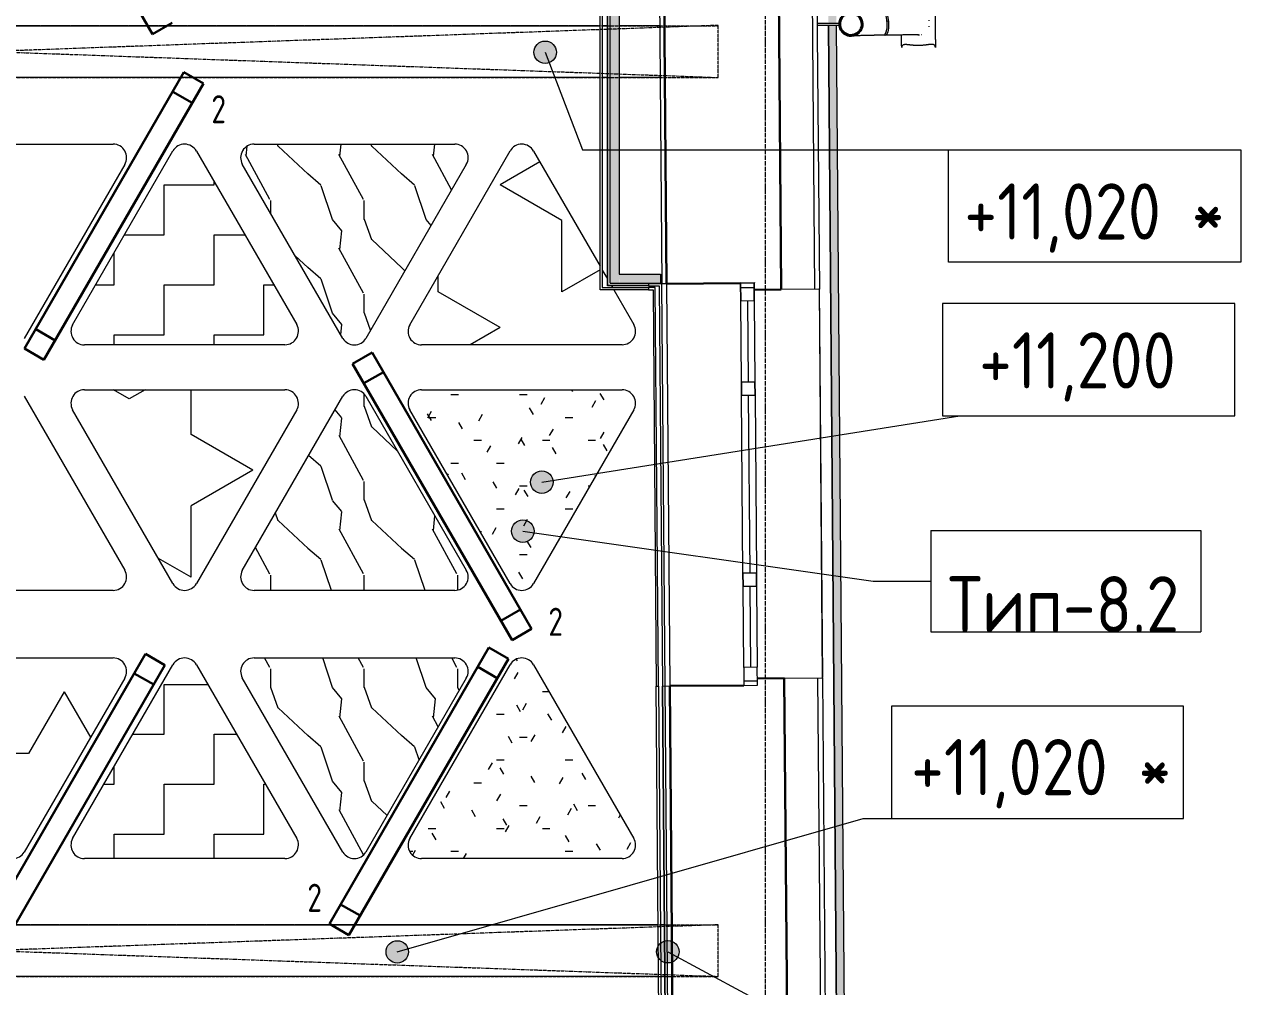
# Model space of a CAD drawing. Header units: millimetres. Extents: x -10438 to 68527, y -5058 to 44223.
# Drawn here: x 52052 to 57463, y 28659 to 32941 of the extents above; entities that cross this region are included whole.
import ezdxf

# ---------------------------------------------------------------- set-up
doc = ezdxf.new("R2010")
doc.units = ezdxf.units.MM
for name, pattern in [('ADSK_Линия сетки', [25, 20, -2.5, 0, -2.5]), ('ADSK_Штрих_ш3 п1_5', [4.5, 3, -1.5]), ('ADSK_Штрихпунктирная 2 точки_ш15 п1_5 п1_5 п1_5', [19.5, 15, -1.5, 0, -1.5, 0, -1.5])]:
    doc.linetypes.add(name, pattern=pattern)
for name, color, linetype, lineweight in [('_ Окна', 7, 'Continuous', 9), ('Аннотация', 7, 'Continuous', 20), ('Каркас', 7, 'Continuous', 18), ('Марки', 7, 'Continuous', 20), ('Обобщенные модели', 7, 'Continuous', 18), ('Окна', 7, 'Continuous', 9), ('Оси', 7, 'Continuous', 9), ('Отметки', 7, 'Continuous', 9), ('Потолки', 7, 'Continuous', 9), ('Потолки штриховка', 7, 'Continuous', 9), ('Стены внутренние', 7, 'Continuous', 18), ('Стены наружные', 7, 'Continuous', 18), ('Стены несущие', 7, 'Continuous', 30), ('Стены отделка', 7, 'Continuous', 30), ('Стены штриховка', 7, 'Continuous', 9), ('Стены штриховка поверхности', 7, 'Continuous', 18)]:
    doc.layers.add(name, color=color, linetype=linetype, lineweight=lineweight)
doc.layers.add('Линии', color=7, linetype='Continuous', lineweight=9, true_color=0x00a600)
doc.styles.add('GOST Common_2', font='GOST_Common.ttf', dxfattribs={"width": 0.9, "height": 250})
doc.styles.add('GOST Common_4', font='GOST_Common.ttf', dxfattribs={"width": 0.8, "height": 350})
doc.styles.add('GOST Common_B', font='', dxfattribs={"width": 0.9, "height": 250})
doc.styles.get('GOST Common_B').set_extended_font_data('GOST Common', bold=True)
pattern_1 = [(0, (0, 0), (406.4, 101.6), [33.528, -271.272, 33.528, -271.272, -1625.6]), (0, (0, 0), (406.4, 101.6), [-609.6, 33.528, -576.072, 33.528, -271.272, -711.2]), (0, (0, 0), (406.4, 101.6), [-1524, 33.528, -169.672, 33.528, -474.472]), (120, (152.4, 50.8), (-291.18818, 301.15272), [33.528, -271.272, 33.528, -271.272, -1625.6]), (120, (152.4, 50.8), (-291.18818, 301.15272), [-609.6, 33.528, -576.072, 33.528, -271.272, -711.2]), (120, (152.4, 50.8), (-291.18818, 301.15272), [-1524, 33.528, -169.672, 33.528, -474.472]), (240, (203.2, 254), (-115.21182, -402.75272), [33.528, -271.272, 33.528, -271.272, -1625.6]), (240, (203.2, 254), (-115.21182, -402.75272), [-609.6, 33.528, -576.072, 33.528, -271.272, -711.2]), (240, (203.2, 254), (-115.21182, -402.75272), [-1524, 33.528, -169.672, 33.528, -474.472])]
pattern_2 = [(0, (0, 0), (222.25, 222.25), [222.25, -222.25]), (90, (222.25, 0), (-222.25, 222.25), [222.25, -222.25])]
pattern_3 = [(108.435, (108.29, 0), (-416.50086, 832.99954), [158.05, -1159.038]), (139.399, (58.31, 149.94), (-2499.010644, 2082.486787), [76.799, -3763.143]), (136.848, (416.5, 199.92), (-6247.5402574, 5830.957739), [182.691, -8951.868]), (109.983, (283.22, 324.87), (-1249.49393, 3332.002656), [97.5, -4777.508]), (90, (249.9, 0), (-416.5, 416.5), [83.3, -333.2]), (118.443, (249.9, 83.3), (2915.5071394, -5414.4962996), [227.365, -11140.87]), (84.289, (141.61, 283.22), (-416.5263, -3748.496867), [83.716, -4102.058]), (129.806, (149.94, 366.52), (1666.01521, -2082.48651), [65.059, -3187.91])]

# ---------------------------------------------------------------- blocks, each defined once
blk = doc.blocks.new('Водосток - Тип 1 _карниз больше 490мм_-5169719-План потолков 3-го этажа')
at = {"layer": 'Обобщенные модели'}
for p, q in [((18.8, 535), (24.9, 535)), ((225.1, 535), (231.2, 535)), ((24.9, 385), (18.8, 385)), ((231.2, 385), (225.1, 385)), ((75, 313.8), (75, 356.4)), ((175, 356.4), (175, 313.8)), ((75, 306.2), (75, 313.8)), ((75, 263.6), (75, 306.2)), ((175, 313.8), (175, 306.2)), ((175, 306.2), (175, 263.6)), ((120, 10), (120, 109.1)), ((130, 109.1), (130, 10))]:
    blk.add_line(p, q, dxfattribs=at)
at = {"layer": 'Обобщенные модели', "flags": 128}
for points in [[(75, 356.4), (75, 362), (75, 367.6), (75, 373.1), (75, 378.5), (75, 383.8), (75, 388.9), (75, 394), (75, 398.9), (75, 403.6), (75, 408.2), (75, 412.7), (75, 417), (75, 421.1), (75, 425.1), (75, 428.8), (75, 432.4), (75, 435.7), (75, 438.9), (75, 441.9), (75, 444.6), (75, 447.2), (75, 449.5), (75, 451.6), (75, 453.4), (75, 455.1), (75, 456.5), (75, 457.7), (75, 458.6), (75, 459.3), (75, 459.8), (75, 460), (75, 460)], [(175, 460), (175, 459.9), (175, 459.5), (175, 458.9), (175, 458.1), (175, 457), (175, 455.7), (175, 454.2), (175, 452.4), (175, 450.4), (175, 448.2), (175, 445.7), (175, 443), (175, 440.2), (175, 437.1), (175, 433.8), (175, 430.3), (175, 426.6), (175, 422.8), (175, 418.7), (175, 414.5), (175, 410.1), (175, 405.6), (175, 400.9), (175, 396), (175, 391), (175, 385.9), (175, 380.7), (175, 375.4), (175, 369.9), (175, 364.4), (175, 358.7), (175, 356.4)], [(75, 263.6), (75, 258), (75, 252.4), (75, 246.9), (75, 241.5), (75, 236.2), (75, 231.1), (75, 226), (75, 221.1), (75, 216.4), (75, 211.8), (75, 207.3), (75, 203), (75, 198.9), (75, 194.9), (75, 191.2), (75, 187.6), (75, 184.3), (75, 181.1), (75, 178.1), (75, 175.4), (75, 173)], [(175, 173), (175, 174.3), (175, 177), (175, 179.8), (175, 182.9), (175, 186.2), (175, 189.7), (175, 193.4), (175, 197.2), (175, 201.3), (175, 205.5), (175, 209.9), (175, 214.4), (175, 219.1), (175, 224), (175, 229), (175, 234.1), (175, 239.3), (175, 244.6), (175, 250.1), (175, 255.6), (175, 261.3), (175, 263.6)]]:
    blk.add_lwpolyline(points, dxfattribs=at)
at = {"layer": 'Обобщенные модели'}
for centre, radius, start, end in [((125, 460), 50, 103.3248, 106.6752), ((125, 460), 50, 73.3248, 76.6752), ((125, 460), 50, 174.5444, 183.3856), ((125, 460), 50, 163.3249, 166.6752), ((125, 460), 50, 13.3248, 16.6751), ((125, 460), 50, 356.7269, 5.4556), ((125, 160), 52, 90, 270), ((125, 160), 52, 270, 90)]:
    blk.add_arc(centre, radius, start, end, dxfattribs=at)
at = {"layer": 'Обобщенные модели', "lineweight": 40}
for start, end in [(90, 270), (270, 90)]:
    blk.add_arc((125, 160), 50, start, end, dxfattribs=at)
at = {"layer": 'Обобщенные модели'}
for centre, major_axis, start_param, end_param in [((125, 313.8), (50, 0), 1.570796, 3.141593), ((125, 313.8), (-50, 0), 4.712389, 6.283185), ((125, 313.8), (50, 0), 0, 1.570796), ((125, 313.8), (-50, 0), 3.141593, 4.712389), ((125, 306.2), (50, 0), 1.570796, 3.141593), ((125, 306.2), (-50, 0), 4.712389, 6.283185), ((125, 306.2), (50, 0), 0, 1.570796), ((125, 306.2), (-50, 0), 3.141593, 4.712389)]:
    blk.add_ellipse(centre, major_axis=major_axis, ratio=0.309017, start_param=start_param, end_param=end_param, dxfattribs=at)
for points, knots in [([(18.8, 385), (21.1, 385), (25.1, 385.7), (28.9, 388.6), (30.8, 392.1), (31.6, 394.9), (32, 397.4), (32.1, 399.4), (32.2, 401.5), (32.2, 403.8), (32.1, 406.2), (31.9, 408.7), (31.6, 411.4), (31.3, 414.1), (31, 417), (30.6, 419.9), (30.2, 422.9), (29.8, 426), (29.4, 429.2), (29, 432.4), (28.7, 435.7), (28.3, 440.2), (27.8, 445.9), (27.4, 455.3), (27.4, 464.8), (27.8, 474.1), (28.3, 479.8), (28.7, 484.3), (29, 487.6), (29.4, 490.8), (29.8, 494), (30.2, 497.1), (30.6, 500.1), (31, 503.1), (31.3, 505.9), (31.6, 508.6), (31.9, 511.3), (32.1, 513.8), (32.2, 516.2), (32.2, 518.5), (32.1, 520.6), (32, 522.7), (31.6, 525.1), (30.8, 527.9), (28.9, 531.5), (25.1, 534.3), (21.1, 535), (18.8, 535)], [-1, -1, -1, -1, -0.941176, -0.882353, -0.852941, -0.823529, -0.808824, -0.794118, -0.779412, -0.764706, -0.75, -0.735294, -0.720588, -0.705882, -0.691176, -0.676471, -0.661765, -0.647059, -0.632353, -0.617647, -0.602941, -0.588235, -0.558824, -0.529412, -0.470588, -0.441176, -0.411765, -0.397059, -0.382353, -0.367647, -0.352941, -0.338235, -0.323529, -0.308824, -0.294118, -0.279412, -0.264706, -0.25, -0.235294, -0.220588, -0.205882, -0.191176, -0.176471, -0.147059, -0.117647, -0.058824, 0, 0, 0, 0]), ([(18.8, 535), (22.1, 535), (28.9, 535), (39.4, 535), (48.4, 535), (56, 535), (60.8, 535), (64.9, 535), (67.9, 535), (71, 535), (74.3, 535), (77.6, 535), (81, 535), (83.9, 535), (86.4, 535), (88.2, 535), (90.2, 535), (92.8, 535), (96.1, 535), (99.6, 535), (102.5, 535), (104.8, 535), (107.1, 535), (110.3, 535), (116, 535), (121.3, 535), (125, 535)], [-1, -1, -1, -1, -0.875, -0.75, -0.625, -0.5625, -0.5, -0.46875, -0.4375, -0.40625, -0.375, -0.34375, -0.3125, -0.28125, -0.265625, -0.25, -0.234375, -0.21875, -0.1875, -0.15625, -0.140625, -0.125, -0.109375, -0.09375, -0.0625, 0, 0, 0, 0]), ([(125, 535), (128.7, 535), (134, 535), (139.7, 535), (142.9, 535), (145.2, 535), (147.5, 535), (150.4, 535), (153.9, 535), (157.2, 535), (159.8, 535), (161.8, 535), (163.6, 535), (166.1, 535), (169, 535), (172.4, 535), (175.7, 535), (179, 535), (182.1, 535), (185.1, 535), (189.2, 535), (194, 535), (201.6, 535), (210.6, 535), (221.1, 535), (227.9, 535), (231.2, 535)], [-1, -1, -1, -1, -0.9375, -0.90625, -0.890625, -0.875, -0.859375, -0.84375, -0.8125, -0.78125, -0.765625, -0.75, -0.734375, -0.71875, -0.6875, -0.65625, -0.625, -0.59375, -0.5625, -0.53125, -0.5, -0.4375, -0.375, -0.25, -0.125, 0, 0, 0, 0]), ([(231.2, 535), (228.9, 535), (224.9, 534.3), (221.1, 531.4), (219.2, 527.9), (218.4, 525.1), (218, 522.6), (217.9, 520.6), (217.8, 518.5), (217.8, 516.2), (217.9, 513.8), (218.1, 511.3), (218.4, 508.6), (218.7, 505.9), (219, 503), (219.4, 500.1), (219.8, 497.1), (220.2, 494), (220.6, 490.8), (221, 487.6), (221.3, 484.3), (221.7, 479.8), (222.2, 474.1), (222.6, 464.7), (222.6, 455.2), (222.2, 445.9), (221.7, 440.2), (221.3, 435.7), (221, 432.4), (220.6, 429.2), (220.2, 426), (219.8, 422.9), (219.4, 419.9), (219, 416.9), (218.7, 414.1), (218.4, 411.4), (218.1, 408.7), (217.9, 406.2), (217.8, 403.8), (217.8, 401.5), (217.9, 399.4), (218, 397.3), (218.4, 394.9), (219.2, 392.1), (221.1, 388.5), (224.9, 385.7), (228.9, 385), (231.2, 385)], [-1, -1, -1, -1, -0.941176, -0.882353, -0.852941, -0.823529, -0.808824, -0.794118, -0.779412, -0.764706, -0.75, -0.735294, -0.720588, -0.705882, -0.691176, -0.676471, -0.661765, -0.647059, -0.632353, -0.617647, -0.602941, -0.588235, -0.558824, -0.529412, -0.470588, -0.441176, -0.411765, -0.397059, -0.382353, -0.367647, -0.352941, -0.338235, -0.323529, -0.308824, -0.294118, -0.279412, -0.264706, -0.25, -0.235294, -0.220588, -0.205882, -0.191176, -0.176471, -0.147059, -0.117647, -0.058824, 0, 0, 0, 0]), ([(74.3, 385), (73.2, 385), (71, 385), (67.9, 385), (64.9, 385), (60.8, 385), (56, 385), (48.4, 385), (39.4, 385), (28.9, 385), (22.1, 385), (18.8, 385)], [-0.625, -0.625, -0.625, -0.625, -0.59375, -0.5625, -0.53125, -0.5, -0.4375, -0.375, -0.25, -0.125, 0, 0, 0, 0]), ([(231.2, 385), (227.9, 385), (221.1, 385), (210.6, 385), (201.6, 385), (194, 385), (189.2, 385), (185.1, 385), (182.1, 385), (179, 385), (176.8, 385), (175.7, 385)], [-1, -1, -1, -1, -0.875, -0.75, -0.625, -0.5625, -0.5, -0.46875, -0.4375, -0.40625, -0.375, -0.375, -0.375, -0.375])]:
    blk.add_open_spline(points, degree=3, knots=knots, dxfattribs=at)
blk = doc.blocks.new('окно трехпол с фрамугой - 1750-2320_h___нов_-2116773-План потолков 3-го этажа')
at = {"layer": '_ Окна', "lineweight": 18}
for p, q in [((-895, 75), (-895, 135)), ((-895, 135), (-815, 135)), ((-815, 135), (-815, 75)), ((-455, 75), (-455, 135)), ((-455, 135), (-395, 135)), ((-395, 135), (-395, 75)), ((395, 75), (395, 135)), ((395, 135), (455, 135)), ((455, 135), (455, 75)), ((815, 135), (815, 75)), ((895, 135), (815, 135)), ((895, 75), (895, 135)), ((-815, 75), (-895, 75)), ((-395, 75), (-455, 75)), ((455, 75), (395, 75)), ((815, 75), (895, 75))]:
    blk.add_line(p, q, dxfattribs=at)
at = {"layer": '_ Окна'}
for p, q in [((-875, 75), (-875, 135)), ((875, 75), (875, 135)), ((-815, 105), (-455, 105)), ((-395, 105), (395, 105)), ((455, 105), (815, 105))]:
    blk.add_line(p, q, dxfattribs=at)
at = {"layer": 'Окна'}
for p, q in [((-895, 135), (-895, 75)), ((-815, 135), (-895, 135)), ((-815, 135), (-455, 135)), ((-395, 135), (-455, 135)), ((-395, 135), (395, 135)), ((455, 135), (395, 135)), ((455, 135), (815, 135)), ((895, 135), (815, 135)), ((895, 75), (895, 135)), ((-895, 75), (-815, 75)), ((-455, 75), (-815, 75)), ((-455, 75), (-395, 75)), ((395, 75), (-395, 75)), ((395, 75), (455, 75)), ((815, 75), (455, 75)), ((815, 75), (895, 75))]:
    blk.add_line(p, q, dxfattribs=at)
blk = doc.blocks.new('Высотные отметки - Рамка-12095-План потолков 3-го этажа')
at = {"layer": 'Аннотация'}
for p, q in [((-6.5, 0), (-6.5, 5)), ((-6.5, 5), (6.5, 5)), ((6.5, 5), (6.5, 0)), ((6.5, 0), (-6.5, 0))]:
    blk.add_line(p, q, dxfattribs=at)
blk = doc.blocks.new('ADSK_Марка_Потолок - ADSK_Марка и Смещение от уровня-155896-План потолков 3-го этажа')
at = {"layer": 'Марки'}
for p, q in [((-6, 4.5), (-6, 0)), ((-6, 4.5), (6, 4.5)), ((6, 4.5), (6, 0)), ((-6, 0), (6, 0))]:
    blk.add_line(p, q, dxfattribs=at)

msp = doc.modelspace()

# ---------------------------------------------------------------- hatches: boundary and pattern name
at = {"layer": 'Марки'}
h = msp.add_hatch(color=256, dxfattribs=at)
edge = h.paths.add_edge_path()
edge.add_arc((54269.335, 30685.412), 50, 0, 360)
h = msp.add_hatch(color=256, dxfattribs=at)
edge = h.paths.add_edge_path()
edge.add_arc((54914.536, 28814.299), 50, 0, 360)
at = {"layer": 'Отметки'}
h = msp.add_hatch(color=256, dxfattribs=at)
edge = h.paths.add_edge_path()
edge.add_arc((54368.671, 32816.329), 50, 0, 360)
h = msp.add_hatch(color=256, dxfattribs=at)
edge = h.paths.add_edge_path()
edge.add_arc((54354.308, 30903.669), 50, 0, 360)
h = msp.add_hatch(color=256, dxfattribs=at)
edge = h.paths.add_edge_path()
edge.add_arc((53710.977, 28813.282), 50, 0, 360)
at = {"layer": 'Потолки штриховка', "lineweight": 18}
h = msp.add_hatch(dxfattribs=at)
h.set_pattern_fill('FP_71', color=256, style=0, pattern_type=2)
h.set_pattern_definition(pattern_2)
h.paths.add_polyline_path([(52319.045, 31514.715), (53211.081, 31514.899), (53226.584, 31516.929), (53241.042, 31522.882), (53253.479, 31532.358), (53263.552, 31545.891), (53269.386, 31560.962), (53271.288, 31574.611), (53269.386, 31590.131), (53263.552, 31604.637), (52816.919, 32377.402), (52809.066, 32388.174), (52797.744, 32397.614), (52785.955, 32403.648), (52772.351, 32406.964), (52758.348, 32407.037), (52744.279, 32403.648), (52732.18, 32397.614), (52721.098, 32388.174), (52712.758, 32376.859), (52266.353, 31603.39), (52260.77, 31588.958), (52259.063, 31573.578), (52261.347, 31558.273), (52268.083, 31543.281), (52277.025, 31531.889), (52289.375, 31522.565), (52303.7, 31516.711)])
h = msp.add_hatch(dxfattribs=at)
h.set_pattern_fill('FP_58', color=256, style=0, pattern_type=2)
h.set_pattern_definition(pattern_3)
h.paths.add_polyline_path([(53520.129, 31514.43), (53535.338, 31516.393), (53549.552, 31522.147), (53561.844, 31531.316), (53571.41, 31543.302), (54017.98, 32317.333), (54023.661, 32330.099), (54026.227, 32343.835), (54025.536, 32357.791), (54021.627, 32371.207), (54014.713, 32383.349), (54005.171, 32393.557), (53993.522, 32401.274), (53980.4, 32406.077), (53966.522, 32407.706), (53074.005, 32407.41), (53058.663, 32405.416), (53044.342, 32399.565), (53031.992, 32390.246), (53021.285, 32375.412), (53016.308, 32363.874), (53014.016, 32348.574), (53015.713, 32333.197), (53021.285, 32318.764), (53468.836, 31543.281), (53478.406, 31531.3), (53490.702, 31522.135), (53504.919, 31516.387), (53517.913, 31514.715)])
h = msp.add_hatch(dxfattribs=at)
h.set_pattern_fill('STARS', color=256, scale=100, angle=90, style=0)
h.paths.add_polyline_path([(53818.738, 31514.715), (54710.773, 31514.899), (54726.277, 31516.929), (54740.735, 31522.882), (54753.172, 31532.358), (54763.245, 31545.891), (54769.079, 31560.962), (54770.981, 31574.611), (54769.079, 31590.131), (54763.245, 31604.637), (54673.932, 31759.194), (54612.894, 31759.194), (54612.894, 31864.821), (54316.612, 32377.402), (54308.759, 32388.174), (54297.437, 32397.614), (54285.647, 32403.648), (54272.043, 32406.964), (54258.041, 32407.037), (54243.972, 32403.648), (54231.872, 32397.614), (54220.791, 32388.174), (54212.451, 32376.859), (53766.046, 31603.39), (53760.462, 31588.958), (53758.756, 31573.578), (53761.04, 31558.273), (53767.776, 31543.281), (53776.718, 31531.889), (53789.068, 31522.565), (53803.393, 31516.711)])
h.paths.add_polyline_path([(54659.671, 31769.194), (54668.154, 31769.194), (54663.531, 31777.194), (54647.894, 31777.194), (54647.894, 31779.194), (54645.894, 31779.194), (54645.894, 31807.714), (54622.894, 31847.516), (54622.894, 31769.194), (54657.894, 31769.194)])
h = msp.add_hatch(dxfattribs=at)
h.set_pattern_fill('STARS', color=256, scale=100, angle=90, style=0)
h.paths.add_polyline_path([(52758.348, 30422.455), (52772.351, 30422.528), (52785.955, 30425.845), (52798.419, 30432.224), (52809.066, 30441.319), (52817.315, 30452.634), (53263.552, 31224.855), (53269.386, 31239.362), (53271.288, 31254.881), (53269.13, 31270.367), (53261.945, 31286.211), (53253.479, 31297.134), (53241.042, 31306.61), (53226.584, 31312.564), (53211.081, 31314.594), (52319.045, 31314.777), (52303.7, 31312.782), (52289.375, 31306.927), (52277.025, 31297.604), (52266.353, 31282.838), (52260.77, 31267.348), (52259.063, 31255.914), (52260.77, 31240.534), (52266.353, 31226.102), (52713.058, 30452.082), (52721.439, 30440.862), (52732.18, 30431.879), (52744.71, 30425.63)])
h = msp.add_hatch(dxfattribs=at)
h.set_pattern_fill('FP_49', color=256, style=0, pattern_type=2)
h.set_pattern_definition([(108.435, (108.29, 0), (-416.50086, 832.99954), [158.051, -1159.038]), (139.399, (58.31, 149.94), (-2499.010644, 2082.486787), [76.799, -3763.143]), (136.848, (416.5, 199.92), (-6247.5402574, 5830.957739), [182.691, -8951.868]), (109.983, (283.22, 324.87), (-1249.49393, 3332.002656), [97.5, -4777.508]), (90, (249.9, 0), (-416.5, 416.5), [83.3, -333.2]), (118.443, (249.9, 83.3), (2915.5071394, -5414.4962996), [227.365, -11140.87]), (84.289, (141.61, 283.22), (-416.5263, -3748.496867), [83.716, -4102.058]), (129.806, (149.94, 366.52), (1666.01521, -2082.48651), [65.059, -3187.91])])
h.paths.add_polyline_path([(53966.522, 30421.786), (53980.4, 30423.415), (53993.522, 30428.219), (54005.171, 30435.935), (54014.713, 30446.143), (54021.627, 30458.286), (54025.536, 30471.701), (54025.536, 30489.355), (54023.661, 30499.393), (54017.98, 30512.159), (53571.394, 31286.211), (53561.822, 31298.193), (53549.552, 31307.346), (53535.338, 31313.1), (53516.403, 31314.583), (53504.904, 31313.1), (53490.702, 31307.357), (53478.393, 31298.176), (53468.836, 31286.211), (53021.285, 30510.728), (53015.713, 30496.296), (53014.624, 30476.859), (53016.308, 30465.618), (53022.436, 30451.413), (53031.992, 30439.246), (53044.342, 30429.928), (53058.663, 30424.077), (53074.005, 30422.082), (53877.77, 30421.816)])
h = msp.add_hatch(dxfattribs=at)
h.set_pattern_fill('FP_73', color=256, style=0, pattern_type=2)
h.set_pattern_definition(pattern_1)
h.paths.add_polyline_path([(54258.041, 30422.455), (54272.043, 30422.528), (54285.647, 30425.845), (54298.112, 30432.224), (54308.759, 30441.319), (54317.008, 30452.634), (54763.245, 31224.855), (54769.079, 31239.362), (54770.981, 31254.881), (54768.823, 31270.367), (54762.75, 31284.776), (54753.172, 31297.134), (54740.735, 31306.61), (54726.277, 31312.564), (54710.773, 31314.594), (53818.738, 31314.777), (53803.393, 31312.782), (53789.068, 31306.927), (53776.718, 31297.604), (53766.046, 31282.838), (53760.462, 31267.348), (53758.756, 31255.914), (53760.462, 31240.534), (53766.046, 31226.102), (54212.751, 30452.082), (54221.131, 30440.862), (54231.872, 30431.879), (54244.403, 30425.63)])
h = msp.add_hatch(dxfattribs=at)
h.set_pattern_fill('STARS', color=256, scale=100, angle=180, style=0)
h.paths.add_polyline_path([(51994.433, 29227.667), (52008.436, 29227.74), (52022.04, 29231.056), (52034.504, 29237.436), (52045.151, 29246.53), (52053.4, 29257.845), (52499.637, 30030.067), (52505.471, 30044.573), (52507.373, 30060.093), (52505.215, 30075.579), (52498.03, 30091.423), (52489.564, 30102.346), (52477.127, 30111.822), (52462.669, 30117.775), (52447.166, 30119.805), (51555.13, 30119.989), (51539.785, 30117.993), (51525.461, 30112.139), (51513.11, 30102.815), (51502.438, 30088.05), (51496.855, 30072.56), (51495.148, 30061.126), (51496.855, 30045.746), (51502.438, 30031.314), (51949.143, 29257.293), (51957.524, 29246.073), (51968.265, 29237.09), (51980.795, 29230.841)])
h = msp.add_hatch(dxfattribs=at)
h.set_pattern_fill('FP_59', color=256, style=0, pattern_type=2)
h.set_pattern_definition(pattern_2)
h.paths.add_polyline_path([(52319.045, 29228.727), (53211.081, 29228.91), (53226.584, 29230.941), (53241.042, 29236.894), (53253.479, 29246.37), (53263.552, 29259.903), (53269.386, 29274.974), (53271.288, 29288.623), (53269.386, 29304.143), (53263.552, 29318.649), (52816.919, 30091.414), (52809.066, 30102.185), (52798.419, 30111.28), (52785.955, 30117.659), (52772.351, 30120.976), (52758.035, 30120.976), (52744.71, 30117.875), (52732.18, 30111.626), (52721.439, 30102.642), (52712.758, 30090.871), (52266.353, 29317.402), (52260.77, 29302.97), (52259.063, 29287.59), (52261.347, 29272.285), (52268.083, 29257.293), (52277.025, 29245.901), (52289.375, 29236.577), (52303.7, 29230.723)])
h = msp.add_hatch(dxfattribs=at)
h.set_pattern_fill('FP_58', color=256, style=0, pattern_type=2)
h.set_pattern_definition(pattern_3)
h.paths.add_polyline_path([(53520.129, 29228.442), (53535.338, 29230.405), (53549.552, 29236.159), (53561.844, 29245.328), (53571.41, 29257.314), (54017.98, 30031.345), (54023.661, 30044.111), (54026.227, 30057.847), (54025.536, 30071.803), (54021.627, 30085.218), (54014.713, 30097.361), (54005.171, 30107.569), (53993.522, 30115.285), (53980.4, 30120.089), (53966.522, 30121.718), (53074.005, 30121.422), (53058.663, 30119.428), (53044.342, 30113.577), (53031.992, 30104.258), (53021.285, 30089.424), (53015.713, 30073.912), (53014.016, 30062.586), (53015.713, 30047.209), (53021.285, 30032.776), (53468.836, 29257.293), (53478.406, 29245.311), (53490.702, 29236.147), (53504.919, 29230.399), (53517.913, 29228.727)])
h = msp.add_hatch(dxfattribs=at)
h.set_pattern_fill('FP_68', color=256, style=0, pattern_type=2)
h.set_pattern_definition(pattern_1)
h.paths.add_polyline_path([(53818.738, 29228.727), (54710.773, 29228.91), (54726.277, 29230.941), (54740.735, 29236.894), (54753.172, 29246.37), (54763.245, 29259.903), (54768.823, 29273.137), (54770.981, 29288.623), (54769.079, 29304.143), (54763.245, 29318.649), (54316.612, 30091.414), (54308.759, 30102.185), (54298.112, 30111.28), (54285.647, 30117.659), (54272.043, 30120.976), (54258.041, 30121.049), (54244.403, 30117.875), (54231.872, 30111.626), (54221.131, 30102.642), (54212.451, 30090.871), (53766.046, 29317.402), (53760.462, 29302.97), (53758.756, 29287.59), (53761.04, 29272.285), (53767.776, 29257.293), (53776.718, 29245.901), (53789.068, 29236.577), (53803.393, 29230.723)])
at = {"layer": 'Стены внутренние'}
for points in [[(54657.894, 31789.194), (54697.894, 31789.194), (54697.894, 34284.242), (54657.894, 34283.488), (54657.894, 32031.535)], [(54763.245, 31789.194), (54881.982, 31789.194), (54881.982, 31829.194), (54697.894, 31829.194), (54698.182, 31789.194)]]:
    msp.add_hatch(color=256, dxfattribs=at).paths.add_polyline_path(points)
at = {"layer": 'Стены штриховка поверхности', "true_color": 0xfbfbf4}
h = msp.add_hatch(color=7, dxfattribs=at)
h.paths.add_polyline_path([(55865.407, 8039.429), (55860.225, 8611.951), (55825.842, 8610.945), (55830.464, 8039.429)])
h.paths.add_polyline_path([(55825.755, 8621.673), (55860.705, 8622.077), (55793.528, 16945.408), (55758.535, 16944.397), (55825.753, 8621.907)])
h.paths.add_polyline_path([(55758.449, 16955.125), (55793.446, 16955.529), (55664.47, 32935.907), (55629.478, 32934.893), (55758.447, 16955.358)])
h.paths.add_polyline_path([(55629.391, 32945.623), (55664.389, 32946.025), (55580.186, 43378.98), (55545.193, 43377.965), (55629.389, 32945.854)])
h.paths.add_polyline_path([(55545.106, 43388.696), (55580.104, 43389.096), (55577.16, 43753.805), (55542.159, 43753.805), (55545.104, 43388.926)])

# ---------------------------------------------------------------- linework, layer by layer
at = {"layer": 'Каркас', "color": 8, "linetype": 'ADSK_Штрих_ш3 п1_5', "lineweight": 9, "true_color": 0x808080}
for p, q in [((54612.894, 32934.299), (48961.943, 32934.299)), ((54645.894, 32934.299), (54622.894, 32934.299)), ((54879.098, 32934.299), (54697.894, 32934.299)), ((54612.894, 32704.299), (48962.75, 32704.299)), ((54645.894, 32704.299), (54622.894, 32704.299)), ((54880.958, 32704.299), (54697.894, 32704.299)), ((54871.448, 28934.299), (48978.458, 28934.299)), ((54899.449, 28934.299), (54881.448, 28934.299)), ((54873.308, 28704.299), (48979.407, 28704.299)), ((54901.309, 28704.299), (54883.308, 28704.299))]:
    msp.add_line(p, q, dxfattribs=at)
at = {"layer": 'Линии', "color": 5, "lineweight": 30, "true_color": 0x0000ff}
for p, q in [((51912.752, 34127.507), (52622.544, 32897.631)), ((52622.544, 32897.631), (52709.155, 32947.616)), ((52052.182, 31497.778), (52761.974, 32727.654)), ((52761.974, 32727.654), (52848.585, 32677.669)), ((52848.585, 32677.669), (52138.793, 31447.792)), ((52711.989, 32641.043), (52798.6, 32591.058)), ((52188.778, 31534.403), (52102.167, 31584.389)), ((52138.793, 31447.792), (52052.182, 31497.778)), ((53598.921, 31480.172), (53512.31, 31430.186)), ((54308.713, 30250.296), (53598.921, 31480.172)), ((53512.31, 31430.186), (54222.102, 30200.31)), ((53648.906, 31393.561), (53562.295, 31343.575)), ((54172.117, 30286.921), (54258.728, 30336.907)), ((54222.102, 30200.31), (54308.713, 30250.296)), ((53408.936, 28938.14), (54118.728, 30168.016)), ((54118.728, 30168.016), (54205.339, 30118.031)), ((54205.339, 30118.031), (53495.547, 28888.155)), ((54068.742, 30081.405), (54155.353, 30031.42)), ((53545.532, 28974.766), (53458.921, 29024.751)), ((53495.547, 28888.155), (53408.936, 28938.14))]:
    msp.add_line(p, q, dxfattribs=at)
at = {"layer": 'Линии', "color": 7, "linetype": 'ADSK_Штрихпунктирная 2 точки_ш15 п1_5 п1_5 п1_5'}
for p, q in [((55138.737, 32936.1), (48689.761, 32704.299)), ((48689.761, 32934.299), (55138.737, 32934.299)), ((48691.312, 32934.299), (55138.737, 32704.299)), ((55138.737, 32704.299), (55138.737, 32936.1)), ((48689.761, 32704.299), (55138.737, 32704.299)), ((48689.761, 28934.299), (55138.737, 28704.299)), ((55138.737, 28934.299), (48689.761, 28704.299)), ((48689.761, 28934.299), (55138.737, 28934.299)), ((55138.737, 28704.299), (55138.737, 28934.299)), ((48689.761, 28704.299), (55138.737, 28704.299))]:
    msp.add_line(p, q, dxfattribs=at)
at = {"layer": 'Линии', "color": 1, "lineweight": 30, "true_color": 0xff0000}
for p, q in [((51880.729, 28909.59), (52590.521, 30139.466)), ((52677.132, 30089.481), (51967.34, 28859.605)), ((52590.521, 30139.466), (52677.132, 30089.481)), ((52540.535, 30052.855), (52627.146, 30002.87))]:
    msp.add_line(p, q, dxfattribs=at)
at = {"layer": 'Марки'}
for p, q in [((54269.335, 30685.412), (55827.474, 30462.82)), ((55827.474, 30462.82), (56085.212, 30462.82)), ((54914.536, 28814.299), (56196.456, 28123.33))]:
    msp.add_line(p, q, dxfattribs=at)
for centre in [(54269.335, 30685.412), (54914.536, 28814.299)]:
    msp.add_circle(centre, 50, dxfattribs=at)
at = {"layer": 'Оси', "linetype": 'ADSK_Линия сетки'}
msp.add_line((55349.565, -4258.205), (55349.565, 44222.998), dxfattribs=at)
at = {"layer": 'Отметки', "lineweight": 20}
for p, q in [((54368.671, 32816.329), (54535.624, 32382.464)), ((54535.624, 32382.464), (56813.04, 32382.464)), ((54354.308, 30903.669), (56213.532, 31198.046)), ((56213.532, 31198.046), (56786.792, 31198.046)), ((53710.977, 28813.282), (55783.814, 29407.34)), ((55783.814, 29407.34), (56559.396, 29407.34))]:
    msp.add_line(p, q, dxfattribs=at)
at = {"layer": 'Отметки'}
for centre in [(54368.671, 32816.329), (54354.308, 30903.669), (53710.977, 28813.282)]:
    msp.add_circle(centre, 50, dxfattribs=at)
at = {"layer": 'Потолки'}
for p, q in [((48961.943, 32934.299), (54612.894, 32934.299)), ((54622.894, 32934.299), (54645.894, 32934.299)), ((54612.894, 32704.299), (48962.75, 32704.299)), ((54645.894, 32704.299), (54622.894, 32704.299)), ((51554.312, 32407.41), (52446.83, 32407.706)), ((52266.353, 31603.39), (52713.058, 32377.411)), ((52817.315, 32376.859), (53263.552, 31604.637)), ((53074.005, 32407.41), (53966.522, 32407.706)), ((53766.046, 31603.39), (54212.751, 32377.411)), ((54317.008, 32376.859), (54612.894, 31864.821)), ((52498.287, 32317.333), (52051.718, 31543.302)), ((53468.836, 31543.281), (53021.285, 32318.764)), ((54017.98, 32317.333), (53571.41, 31543.302)), ((54622.894, 31847.516), (54645.909, 31807.689)), ((54663.431, 31777.366), (54668.154, 31769.194)), ((54673.932, 31759.194), (54763.245, 31604.637)), ((53211.081, 31514.899), (52319.045, 31514.715)), ((54710.773, 31514.899), (53818.738, 31514.715)), ((52051.718, 31286.19), (52498.287, 30512.159)), ((52319.045, 31314.777), (53211.081, 31314.594)), ((53021.285, 30510.728), (53468.836, 31286.211)), ((53571.41, 31286.19), (54017.98, 30512.159)), ((53818.738, 31314.777), (54710.773, 31314.594)), ((52713.058, 30452.082), (52266.353, 31226.102)), ((53263.552, 31224.855), (52817.315, 30452.634)), ((54212.751, 30452.082), (53766.046, 31226.102)), ((54763.245, 31224.855), (54317.008, 30452.634)), ((52446.83, 30421.786), (51554.312, 30422.082)), ((53966.522, 30421.786), (53074.005, 30422.082)), ((51554.312, 30121.422), (52446.83, 30121.718)), ((52266.353, 29317.402), (52713.058, 30091.423)), ((52817.315, 30090.871), (53263.552, 29318.649)), ((53074.005, 30121.422), (53966.522, 30121.718)), ((53766.046, 29317.402), (54212.751, 30091.423)), ((54317.008, 30090.871), (54763.245, 29318.649)), ((52498.287, 30031.345), (52051.718, 29257.314)), ((53468.836, 29257.293), (53021.285, 30032.776)), ((54017.98, 30031.345), (53571.41, 29257.314)), ((53211.081, 29228.91), (52319.045, 29228.727)), ((54710.773, 29228.91), (53818.738, 29228.727)), ((48978.458, 28934.299), (54871.448, 28934.299)), ((54881.448, 28934.299), (54899.449, 28934.299)), ((54873.308, 28704.299), (48979.407, 28704.299)), ((54901.309, 28704.299), (54883.308, 28704.299))]:
    msp.add_line(p, q, dxfattribs=at)
for centre, radius, start, end in [((52446.841, 32347.877), 59.83, 329.30255, 90.010881), ((52765.039, 32347.411), 60, 29.392697, 150.009687), ((53074.005, 32347.41), 60, 90, 208.517798), ((53966.534, 32347.877), 59.83, 329.30255, 90.010881), ((54264.731, 32347.411), 60, 29.392697, 150.009687), ((52319.045, 31574.707), 59.992, 151.438128, 270.000515), ((53211.081, 31575.108), 60.21, 269.999999, 29.369177), ((53818.737, 31574.707), 59.992, 151.438128, 270.000515), ((54710.773, 31575.108), 60.21, 269.999999, 29.369177), ((53520.117, 31574.43), 60, 211.274907, 328.748065), ((52319.045, 31254.785), 59.992, 89.999485, 208.561872), ((53211.081, 31254.384), 60.21, 330.630823, 90.000001), ((53520.117, 31255.062), 60, 31.251935, 148.725093), ((53818.737, 31254.785), 59.992, 89.999485, 208.561872), ((54710.773, 31254.384), 60.21, 330.630823, 90.000001), ((52446.841, 30481.616), 59.83, 269.989119, 30.69745), ((53074.005, 30482.082), 60, 151.482202, 270), ((53966.534, 30481.616), 59.83, 269.989119, 30.69745), ((52765.039, 30482.081), 60, 209.990313, 330.607303), ((54264.731, 30482.081), 60, 209.990313, 330.607303), ((52446.841, 30061.888), 59.83, 329.30255, 90.010881), ((52765.039, 30061.423), 60, 29.392697, 150.009687), ((53074.005, 30061.422), 60, 90, 208.517798), ((53966.534, 30061.888), 59.83, 329.30255, 90.010881), ((54264.731, 30061.423), 60, 29.392697, 150.009687), ((52319.045, 29288.719), 59.992, 151.438128, 270.000515), ((53211.081, 29289.12), 60.21, 269.999999, 29.369177), ((53818.737, 29288.719), 59.992, 151.438128, 270.000515), ((54710.773, 29289.12), 60.21, 269.999999, 29.369177), ((52000.424, 29288.442), 60, 211.274907, 328.748065), ((53520.117, 29288.442), 60, 211.274907, 328.748065)]:
    msp.add_arc(centre, radius, start, end, dxfattribs=at)
at = {"layer": 'Стены внутренние'}
for p, q in [((54858.52, 31769.194), (54828.519, 31769.194)), ((54872.858, 29996.385), (54858.52, 31769.194)), ((54908.38, 31786.731), (54922.856, 29996.79)), ((54828.6, 31759.194), (54848.601, 31759.194)), ((54848.601, 31759.194), (54862.858, 29996.304))]:
    msp.add_line(p, q, dxfattribs=at)
at = {"layer": 'Стены наружные'}
for p, q in [((55758.358, 16954.954), (55629.109, 32935.97)), ((55629.469, 32935.971), (55758.45, 16954.955)), ((55793.449, 16955.238), (55664.469, 32936.129)), ((54828.454, 31777.194), (54876.456, 31777.194)), ((54876.456, 31777.194), (54890.857, 29996.531)), ((54902.857, 29996.628), (54888.381, 31786.569)), ((55589.515, 31764.603), (55588.515, 31764.595)), ((55603.466, 30035.45), (55589.515, 31764.603)), ((55588.534, 31762.238), (55602.466, 30035.442)), ((55602.592, 30032.288), (55588.6, 31762.232)), ((55602.466, 30035.442), (55603.466, 30035.45))]:
    msp.add_line(p, q, dxfattribs=at)
at = {"layer": 'Стены несущие'}
for p, q in [((55397.918, 34318.773), (55418.606, 31760.857)), ((55418.59, 31762.857), (55397.926, 34317.773)), ((54908.38, 31786.731), (54888.177, 34284.649)), ((55238.369, 31789.4), (54908.38, 31786.731)), ((55298.367, 31789.885), (55298.351, 31791.885)), ((55418.606, 31760.857), (55298.61, 31759.886)), ((54922.856, 29996.79), (55252.846, 29999.459)), ((54942.679, 27545.872), (54922.856, 29996.79)), ((55312.601, 30029.943), (55432.597, 30030.913)), ((55453.107, 27494.998), (55432.597, 30030.913))]:
    msp.add_line(p, q, dxfattribs=at)
at = {"layer": 'Стены отделка', "lineweight": 9}
for p, q in [((54612.894, 31759.194), (54612.894, 34314.242)), ((55567.913, 34320.148), (55588.6, 31762.232)), ((54622.894, 34304.242), (54622.894, 31769.194)), ((54645.894, 31779.194), (54645.894, 34294.242)), ((54657.894, 31789.194), (54657.894, 34284.242)), ((54868.18, 34284.242), (54888.381, 31786.569)), ((54697.894, 34244.242), (54697.894, 31829.194)), ((54697.894, 31829.194), (54881.982, 31829.194)), ((54881.982, 31829.194), (54881.982, 31789.194)), ((54622.894, 31769.194), (54828.519, 31769.194)), ((54828.454, 31777.194), (54647.894, 31777.194)), ((54657.894, 31789.194), (54888.359, 31789.194)), ((54908.38, 31786.731), (54828.383, 31786.084)), ((54828.383, 31786.084), (54828.454, 31777.194)), ((54828.519, 31769.194), (54828.6, 31759.194)), ((54828.6, 31759.194), (54612.894, 31759.194)), ((55588.6, 31762.232), (55418.606, 31760.857)), ((54862.858, 29996.304), (54872.858, 29996.385)), ((54882.681, 27545.387), (54862.858, 29996.304)), ((54872.858, 29996.385), (54892.68, 27545.468)), ((54890.857, 29996.531), (54922.856, 29996.79)), ((54910.68, 27545.613), (54890.857, 29996.531)), ((55432.597, 30030.913), (55602.592, 30032.288)), ((55602.592, 30032.288), (55623.101, 27496.373))]:
    msp.add_line(p, q, dxfattribs=at)
at = {"layer": 'Стены штриховка'}
for p, q in [((55568.601, 31762.07), (55547.913, 34319.986)), ((54647.894, 31777.194), (54647.894, 34296.242)), ((54828.438, 31779.194), (54645.894, 31779.194)), ((54645.894, 31777.194), (54645.894, 31779.194)), ((54647.894, 31777.194), (54645.894, 31777.194)), ((54912.68, 27545.629), (54892.857, 29996.547)), ((54922.679, 27545.71), (54902.857, 29996.628)), ((55603.102, 27496.212), (55582.592, 30032.126))]:
    msp.add_line(p, q, dxfattribs=at)

# ---------------------------------------------------------------- block references
at = {"layer": 'Марки', "xscale": 99.99999999999993, "yscale": 99.99999999999993, "zscale": 99.99999999999993}
msp.add_blockref('ADSK_Марка_Потолок - ADSK_Марка и Смещение от уровня-155896-План потолков 3-го этажа', (56685.212, 30237.82), dxfattribs=at)
at = {"layer": 'Обобщенные модели', "rotation": 270.4633818725631}
msp.add_blockref('Водосток - Тип 1 _карниз больше 490мм_-5169719-План потолков 3-го этажа', (55568.062, 33065.131), dxfattribs=at)
at = {"layer": 'Окна', "rotation": 270.4633818725627}
msp.add_blockref('окно трехпол с фрамугой - 1750-2320_h___нов_-2116773-План потолков 3-го этажа', (55170.61, 30893.823), dxfattribs=at)
at = {"layer": 'Отметки', "lineweight": 20, "xscale": 99.99999999999993, "yscale": 99.99999999999993, "zscale": 99.99999999999993, "rotation": 180}
msp.add_blockref('Высотные отметки - Рамка-12095-План потолков 3-го этажа', (56813.04, 32382.464), dxfattribs=at)
at = {"layer": 'Отметки', "lineweight": 20, "extrusion": (0, 0, -1), "xscale": 99.99999999999993, "yscale": 99.99999999999993, "zscale": 99.99999999999993}
for p in [(-56786.792, 31198.046), (-56559.396, 29407.34)]:
    msp.add_blockref('Высотные отметки - Рамка-12095-План потолков 3-го этажа', p, dxfattribs=at)

# ---------------------------------------------------------------- texts
at = {"layer": 'Аннотация', "lineweight": 9, "char_height": 125, "width": 175.5, "attachment_point": 5, "line_spacing_factor": 1.022766, "style": 'GOST Common_4'}
for insert in [(52916.289, 32563.133), (54415.532, 30282.55), (53343.226, 29054.243)]:
    msp.add_mtext('\\pt180,360,540,720,900,1080,1260,1440,1620,1800,1980,2160,2340,2520,2700,2880,3060,3240,3420,3600,3780,3960,4140,4320,4500,4680,4860,5040,5220,5400,5580,5760;2 ', dxfattribs=dict(at, insert=insert))
at = {"layer": 'Марки', "lineweight": 9, "insert": (56675.031, 30359.976), "char_height": 250, "width": 1065.6, "attachment_point": 5, "line_spacing_factor": 1.022766, "style": 'GOST Common_B'}
msp.add_mtext('\\pt1143,2286,3429,4572,5715,6858,8001,9144,10287,11430,12573,13716,14859,16002,17145,18288,19431,20574,21717,22860,24003,25146,26289,27432,28575,29718,30861,32004,33147,34290,35433,36576;Тип-8.2', dxfattribs=at)
at = {"layer": 'Отметки', "lineweight": 20, "char_height": 250, "attachment_point": 1, "line_spacing_factor": 1.022761, "style": 'GOST Common_2'}
for s, insert, width in [('+11,020 *', (56233.51, 32233.02), 1390.87157), ('+11,200', (56299.363, 31570.46), 1113.30067), ('+11,020 *', (55996.568, 29760.63), 1390.87157)]:
    msp.add_mtext(s, dxfattribs=dict(at, insert=insert, width=width))

doc.saveas('drawing.dxf')
